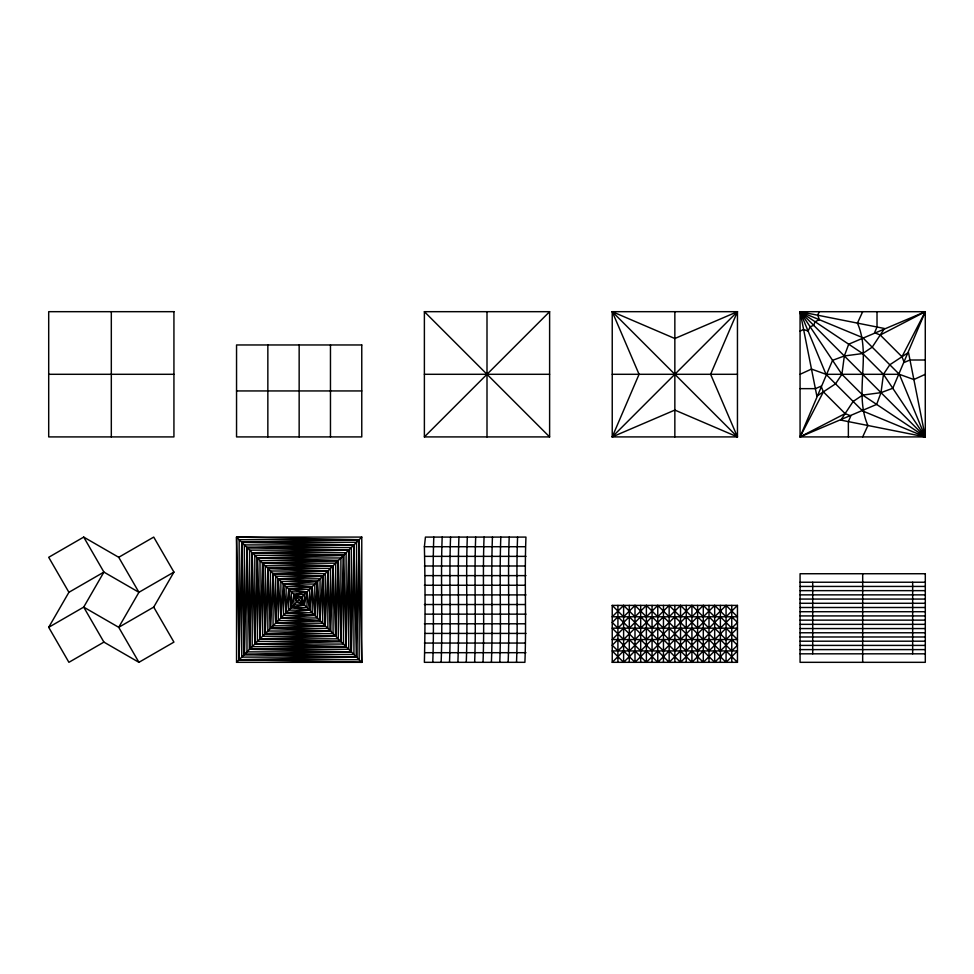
<?xml version="1.0" encoding="UTF-8"?>
<svg xmlns="http://www.w3.org/2000/svg" width="974" height="974" viewBox="0 0 974 974"><rect width="100%" height="100%" fill="white"/><g stroke="black" fill="none" stroke-linecap="round" stroke-linejoin="round"><path stroke-width="1.46" d="M424.384 546.718L425.431 537.088L525.948 537.088C524.341 578.836 526.52 620.572 524.901 662.32L424.384 662.32C425.261 623.786 425.261 585.252 424.384 546.718L524.901 546.718M433.807 537.088C432.188 578.836 434.38 620.572 432.76 662.32M442.184 537.088C440.565 578.836 442.756 620.572 441.137 662.32M450.56 537.088C448.941 578.836 451.132 620.572 449.513 662.32M458.937 537.088C457.317 578.836 459.509 620.572 457.89 662.32M467.313 537.088C465.694 578.836 467.885 620.572 466.266 662.32M475.689 537.088C474.07 578.836 476.262 620.572 474.642 662.32M484.066 537.088C482.447 578.836 484.638 620.572 483.019 662.32M492.442 537.088C490.823 578.836 493.014 620.572 491.395 662.32M500.819 537.088C499.212 578.836 501.391 620.572 499.772 662.32M509.195 537.088C507.588 578.836 509.767 620.572 508.148 662.32M517.571 537.088C515.964 578.836 518.144 620.572 516.524 662.32M306.859 592.289L304.375 604.927L291.336 607.533L288.718 589.27L312.204 586.665L314.809 615.361L280.889 617.966L278.284 578.836L322.637 576.231L325.243 625.795L270.455 628.4L267.85 568.402L333.071 565.784L335.677 636.229L260.021 638.834L257.416 557.968L343.505 555.35L346.123 646.663L249.588 649.281L246.982 547.522L353.939 544.916L356.557 657.097L239.154 659.715L236.548 537.088L361.768 537.088L361.768 662.32L236.548 662.32L236.548 537.088L359.163 539.706L361.768 662.32L239.154 659.715L239.154 539.706L359.163 539.706L359.163 659.715L239.154 659.715L241.759 542.311L359.163 539.706L356.557 657.097L241.759 657.097L241.759 542.311L356.557 542.311L356.557 657.097L244.364 654.491L241.759 542.311L353.939 544.916L353.939 654.491L244.364 654.491L244.364 544.916L353.939 544.916L351.334 651.886L244.364 654.491L246.982 547.522L351.334 547.522L351.334 651.886L246.982 651.886L246.982 547.522L348.729 550.14L351.334 651.886L249.588 649.281L249.588 550.14L348.729 550.14L348.729 649.281L249.588 649.281L252.193 552.745L348.729 550.14L346.123 646.663L252.193 646.663L252.193 552.745L346.123 552.745L346.123 646.663L254.811 644.058L252.193 552.745L343.505 555.35L343.505 644.058L254.811 644.058L254.811 555.35L343.505 555.35L340.9 641.452L254.811 644.058L257.416 557.968L340.9 557.968L340.9 641.452L257.416 641.452L257.416 557.968L338.295 560.574L340.9 641.452L260.021 638.834L260.021 560.574L338.295 560.574L338.295 638.834L260.021 638.834L262.627 563.179L338.295 560.574L335.677 636.229L262.627 636.229L262.627 563.179L335.677 563.179L335.677 636.229L265.245 633.624L262.627 563.179L333.071 565.784L333.071 633.624L265.245 633.624L265.245 565.784L333.071 565.784L330.466 631.018L265.245 633.624L267.85 568.402L330.466 568.402L330.466 631.018L267.85 631.018L267.85 568.402L327.861 571.008L330.466 631.018L270.455 628.4L270.455 571.008L327.861 571.008L327.861 628.4L270.455 628.4L273.073 573.613L327.861 571.008L325.243 625.795L273.073 625.795L273.073 573.613L325.243 573.613L325.243 625.795L275.679 623.19L273.073 573.613L322.637 576.231L322.637 623.19L275.679 623.19L275.679 576.231L322.637 576.231L320.032 620.572L275.679 623.19L278.284 578.836L320.032 578.836L320.032 620.572L278.284 620.572L278.284 578.836L317.414 581.441L320.032 620.572L280.889 617.966L280.889 581.441L317.414 581.441L317.414 617.966L280.889 617.966L283.507 584.047L317.414 581.441L314.809 615.361L283.507 615.361L283.507 584.047L314.809 584.047L314.809 615.361L286.113 612.756L283.507 584.047L312.204 586.665L312.204 612.756L286.113 612.756L286.113 586.665L312.204 586.665L309.598 610.138L286.113 612.756L288.718 589.27L309.598 589.27L309.598 610.138L288.718 610.138L288.718 589.27L306.98 591.875L309.598 610.138L291.336 607.533L291.336 591.875L306.98 591.875L306.98 607.533L291.336 607.533L293.941 594.493L306.98 591.875M612.232 436.912L639.066 374.296L612.232 311.68L737.452 311.68L737.452 436.912L612.232 436.912L612.232 311.68L674.848 338.514L737.452 311.68L710.618 374.296L737.452 436.912L674.848 410.078L612.232 436.912L737.452 311.68M819.268 311.68L817.673 315.162L819.378 319.703L815.019 321.749L813.74 325.353L810.125 326.74L808.103 331.05L803.599 329.492L800.068 331.111M862.672 311.704L857.437 323.112C871.669 355.364 853.687 393.252 867.907 425.492L862.672 436.912M800.068 388.65L815.433 388.65L821.094 386.191L823.371 391.889L800.068 436.912L925.276 436.912L925.276 311.704L800.068 311.704L800.068 436.912L876.649 404.417L881.007 392.644L883.442 374.308L889.81 364.775L908.486 352.466L925.276 436.912L840.842 420.111L853.139 401.446L862.672 395.079L881.007 392.644L892.781 388.273L925.276 311.704L848.707 344.199L844.336 355.973L841.901 374.308L835.534 383.841L816.869 396.138L800.068 311.704L884.514 328.506L872.205 347.17L862.672 353.538L844.336 355.973L832.563 360.331L800.068 436.912L845.128 413.609L850.826 415.886L848.366 421.608L848.366 436.912M925.276 360.003L909.923 360.003L904.249 362.45L901.973 356.752L925.276 311.704L880.265 335.007L874.555 332.731L877.014 327.008L877.014 311.704M173.932 572.091L153.722 607.106L173.932 642.11L138.917 662.32L103.914 642.11L68.91 662.32L48.7 627.317L68.91 592.302L103.914 572.091L138.929 592.302L173.932 572.091L153.722 537.088L118.718 557.298L83.703 537.088L48.7 557.298L68.91 592.302M424.384 436.912L549.616 311.68L424.384 311.68L424.384 436.912L549.616 436.912L549.616 311.68M236.548 662.32L361.768 537.088M737.452 605.402L726.068 616.786L714.685 605.402L703.301 616.786L691.917 605.402L680.534 616.786L669.15 605.402L657.767 616.786L646.383 605.402L634.999 616.786L623.616 605.402L612.232 616.786L737.452 616.786L726.068 605.402L714.685 616.786L703.301 605.402L691.917 616.786L680.534 605.402L669.15 616.786L657.767 605.402L646.383 616.786L634.999 605.402L623.616 616.786L612.232 605.402L737.452 605.402L737.452 662.32L612.232 662.32L612.232 605.402M612.232 662.32L623.616 650.936L634.999 662.32L646.383 650.936L657.767 662.32L669.15 650.936L680.534 662.32L691.917 650.936L703.301 662.32L714.685 650.936L726.068 662.32L737.452 650.936L612.232 650.936L623.616 662.32L634.999 650.936L646.383 662.32L657.767 650.936L669.15 662.32L680.534 650.936L691.917 662.32L703.301 650.936L714.685 662.32L726.068 650.936L737.452 662.32M48.7 627.317L83.703 607.106L103.914 572.091L83.703 537.088M153.722 607.106L118.718 627.317L83.703 607.106L103.914 642.11M800.068 374.308L811.488 369.073L826.001 374.308L899.343 374.308L913.868 379.543L925.276 374.308M48.7 374.296L173.932 374.296M424.384 374.296L549.616 374.296M612.232 374.296L737.452 374.296M236.548 390.939L361.768 390.939M425.431 556.361L525.948 556.361M424.384 565.991L524.901 565.991M425.431 575.622L525.948 575.622M800.068 582.233L925.3 582.233M424.384 585.252L524.901 585.252M800.068 586.433L925.3 586.433M800.068 590.646L925.3 590.646M425.431 594.895L525.948 594.895M800.068 594.858L925.3 594.858M800.068 599.071L925.3 599.071M800.068 603.283L925.3 603.283M424.384 604.525L524.901 604.525M800.068 607.496L925.3 607.496M800.068 611.709L925.3 611.709M425.431 614.156L525.948 614.156M800.068 615.921L925.3 615.921M800.068 620.134L925.3 620.134M424.384 623.786L524.901 623.786M800.068 624.346L925.3 624.346M800.068 628.559L925.3 628.559M800.068 632.771L925.3 632.771M425.431 633.417L525.948 633.417M800.068 636.984L925.3 636.984M800.068 641.196L925.3 641.196M424.384 643.059L524.901 643.059M800.068 645.409L925.3 645.409M800.068 649.609L925.3 649.609M425.431 652.69L525.948 652.69M800.068 653.822L925.3 653.822M800.068 311.704L862.672 337.637L899.343 374.308L925.276 436.912L862.672 410.979L826.001 374.308L800.068 311.704L862.672 353.538L883.442 374.308L925.276 436.912L862.672 395.079L841.901 374.308L800.068 311.704L925.276 436.912M880.265 335.044L901.973 356.752M823.407 391.889L845.128 413.609M612.232 311.68L737.452 436.912M424.384 311.68L549.616 436.912M236.548 537.088L361.768 662.32M118.718 557.298L138.929 592.302L118.718 627.317L138.929 662.32M912.662 582.233L912.662 653.822M862.696 573.735L862.672 662.32M812.706 582.233L812.706 653.822M731.766 605.402L731.766 662.32M726.068 605.402L726.068 662.32M720.383 605.402L720.383 662.32M714.685 605.402L714.685 662.32M708.999 605.402L708.999 662.32M703.301 605.402L703.301 662.32M697.615 605.402L697.615 662.32M691.917 605.402L691.917 662.32M686.232 605.402L686.232 662.32M680.534 605.402L680.534 662.32M674.848 311.68L674.848 436.912M674.848 605.402L674.848 662.32M669.15 605.402L669.15 662.32M663.464 605.402L663.464 662.32M657.767 605.402L657.767 662.32M652.069 605.402L652.069 662.32M646.383 605.402L646.383 662.32M640.685 605.402L640.685 662.32M634.999 605.402L634.999 662.32M629.301 605.402L629.301 662.32M623.616 605.402L623.616 662.32M617.918 605.402L617.918 662.32M487 311.68L487 436.912M330.466 344.966L330.466 436.912M299.152 344.966L299.152 436.912M267.85 344.966L267.85 436.912M111.316 311.68L111.316 436.912M617.918 616.786L612.232 622.471L617.918 628.169L629.301 616.786L640.685 628.169L652.069 616.786L663.464 628.169L674.848 616.786L686.232 628.169L697.615 616.786L708.999 628.169L720.383 616.786L731.766 628.169L737.452 622.471L731.766 616.786L720.383 628.169L708.999 616.786L697.615 628.169L686.232 616.786L674.848 628.169L663.464 616.786L652.069 628.169L640.685 616.786L629.301 628.169L617.918 616.786M623.616 628.169L612.232 639.553L737.452 639.553L726.068 628.169L714.685 639.553L703.301 628.169L691.917 639.553L680.534 628.169L669.15 639.553L657.767 628.169L646.383 639.553L634.999 628.169L623.616 639.553L612.232 628.169L737.452 628.169L726.068 639.553L714.685 628.169L703.301 639.553L691.917 628.169L680.534 639.553L669.15 628.169L657.767 639.553L646.383 628.169L634.999 639.553L623.616 628.169M617.918 639.553L612.232 645.238L617.918 650.936L629.301 639.553L640.685 650.936L652.069 639.553L663.464 650.936L674.848 639.553L686.232 650.936L697.615 639.553L708.999 650.936L720.383 639.553L731.766 650.936L737.452 645.238L731.766 639.553L720.383 650.936L708.999 639.553L697.615 650.936L686.232 639.553L674.848 650.936L663.464 639.553L652.069 650.936L640.685 639.553L629.301 650.936L617.918 639.553M173.932 311.68L48.7 311.68L48.7 436.912L173.932 436.912L173.932 311.68M361.768 344.966L236.548 344.966L236.548 436.912L361.768 436.912L361.768 344.966M925.3 573.735L800.068 573.735L800.068 662.32L925.3 662.32L925.3 573.735M304.375 594.493L293.941 594.493L293.941 604.927L304.375 604.927L304.375 594.493M301.77 597.099L296.546 597.099L296.546 602.309L304.375 604.927L301.77 597.099L293.941 594.493L296.546 602.309L301.77 602.309L301.77 597.099"/></g></svg>
